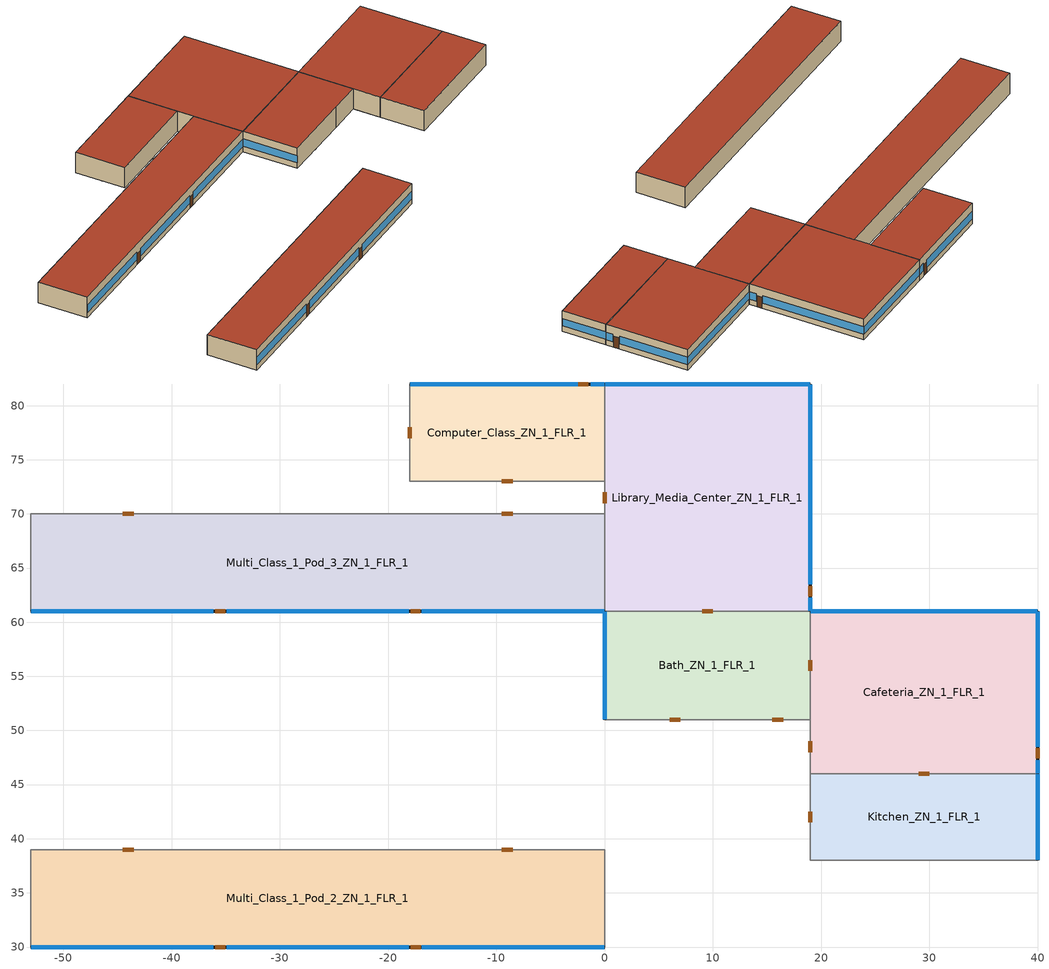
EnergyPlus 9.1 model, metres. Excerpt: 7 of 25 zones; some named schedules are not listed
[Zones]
Multi_Class_1_Pod_2_ZN_1_FLR_1
 floor ground (ext_slab_6in_with_carpet): -53,39 0,39 0,30 -53,30 z0
 wall outside (nonres_ext_wall): -53,30 0,30 z0:4
 wall to Main_Corridor_ZN_1_FLR_1 (int_wall): 0,30 0,39 z0:4
 wall to Corridor_Pod_2_ZN_1_FLR_1 (int_wall): 0,39 -53,39 z0:4
 wall to Corner_Class_1_Pod_2_ZN_1_FLR_1 (int_wall): -53,39 -53,30 z0:4
 window (Window_U_0.40_SHGC_0.38): -52.95,30 -36.13,30 / -34.91,30 -18.09,30 / -16.87,30 -0.05,30 z1.03:2.5
 door (Swinging Door_con): -35.94,30 -35.03,30 / -17.89,30 -16.98,30 z0:2.13
 door inside (OpaqueDoor): -43.5,39 -44.5,39 / -8.5,39 -9.5,39 z0:2
 roof outside (nonres_roof): -53,30 0,30 0,39 -53,39 z4
Multi_Class_1_Pod_3_ZN_1_FLR_1
 floor ground (ext_slab_6in_with_carpet): -53,70 0,70 0,61 -53,61 z0
 wall outside (nonres_ext_wall): -53,61 0,61 z0:4
 wall to Library_Media_Center_ZN_1_FLR_1 (int_wall): 0,61 0,70 z0:4
 wall to Corridor_Pod_3_ZN_1_FLR_1 (int_wall): 0,70 -53,70 z0:4
 wall to Corner_Class_1_Pod_3_ZN_1_FLR_1 (int_wall): -53,70 -53,61 z0:4
 window (Window_U_0.40_SHGC_0.38): -52.95,61 -36.13,61 / -34.91,61 -18.09,61 / -16.87,61 -0.05,61 z1.03:2.5
 door (Swinging Door_con): -35.96,61 -35.05,61 / -17.92,61 -17.01,61 z0:2.13
 door inside (OpaqueDoor): -8.5,70 -9.5,70 / -43.5,70 -44.5,70 z0:2
 roof outside (nonres_roof): -53,61 0,61 0,70 -53,70 z4
Computer_Class_ZN_1_FLR_1
 floor ground (ext_slab_6in_with_carpet): -18,82 0,82 0,73 -18,73 z0
 wall outside (nonres_ext_wall): 0,82 -18,82 z0:4
 wall to Corridor_Pod_3_ZN_1_FLR_1 (int_wall): -18,73 0,73 z0:4
 wall to Library_Media_Center_ZN_1_FLR_1 (int_wall): 0,73 0,82 z0:4
 wall to Multi_Class_2_Pod_3_ZN_1_FLR_1 (int_wall): -18,82 -18,73 z0:4
 window (Window_U_0.40_SHGC_0.38): -0.05,82 -1.27,82 / -2.49,82 -17.95,82 z1:2.51
 door (Swinging Door_con): -1.5,82 -2.42,82 z0:2.13
 door inside (OpaqueDoor): -9.5,73 -8.5,73 / -18,78 -18,77 z0:2
 roof outside (nonres_roof): -18,73 0,73 0,82 -18,82 z4
Bath_ZN_1_FLR_1
 floor ground (ext_slab_6in_with_carpet): 0,61 19,61 19,51 0,51 z0
 wall outside (nonres_ext_wall): 0,61 0,51 z0:4
 wall to Main_Corridor_ZN_1_FLR_1 (int_wall): 0,51 13,51 z0:4
 wall to Mech_ZN_1_FLR_1 (int_wall): 13,51 19,51 z0:4
 wall to Cafeteria_ZN_1_FLR_1 (int_wall): 19,51 19,61 z0:4
 wall to Library_Media_Center_ZN_1_FLR_1 (int_wall): 19,61 0,61 z0:4
 window (Window_U_0.40_SHGC_0.38): 0,60.95 0,51.05 z1.1:2.51
 door inside (OpaqueDoor): 19,55.5 19,56.5 / 15.5,51 16.5,51 / 6,51 7,51 / 10,61 9,61 z0:2
 roof outside (nonres_roof): 0,51 19,51 19,61 0,61 z4
Kitchen_ZN_1_FLR_1
 floor ground (ext_slab_6in_with_carpet): 19,46 40,46 40,38 19,38 z0
 wall outside (nonres_ext_wall): 40,38 40,46 z0:4
 wall to Gym_ZN_1_FLR_1 (int_wall): 19,38 40,38 z0:4
 wall to Cafeteria_ZN_1_FLR_1 (int_wall): 40,46 19,46 z0:4
 wall to Mech_ZN_1_FLR_1 (int_wall): 19,46 19,38 z0:4
 window (Window_U_0.40_SHGC_0.38): 40,38.05 40,45.95 z1.1:2.52
 door inside (OpaqueDoor): 19,42.5 19,41.5 / 30,46 29,46 z0:2
 roof outside (nonres_roof): 19,38 40,38 40,46 19,46 z4
Cafeteria_ZN_1_FLR_1
 floor ground (ext_slab_6in_with_carpet): 19,61 40,61 40,46 19,46 z0
 wall outside (nonres_ext_wall): 40,46 40,61 19,61 z0:4
 wall to Mech_ZN_1_FLR_1 (int_wall): 19,51 19,46 z0:4
 window (Window_U_0.40_SHGC_0.38): 39.95,61 19.05,61 z1.1:2.51; 40,46.05 40,47.27 / 40,48.49 40,60.95 z0.97:2.51
 door (Swinging Door_con): 40,47.45 40,48.37 z0:2.13
 door inside (OpaqueDoor): 19,49 19,48 z0:2
 roof outside (nonres_roof): 19,46 40,46 40,61 19,61 z4
Library_Media_Center_ZN_1_FLR_1
 floor ground (ext_slab_6in_with_carpet): 0,82 19,82 19,61 0,61 z0
 wall outside (nonres_ext_wall): 19,61 19,82 0,82 z0:4
 wall to Corridor_Pod_3_ZN_1_FLR_1 (int_wall): 0,73 0,70 z0:4
 window (Window_U_0.40_SHGC_0.38): 18.95,82 0.05,82 z1.1:2.51; 19,61.05 19,62.27 / 19,63.49 19,81.95 z1.01:2.51
 door (Swinging Door_con): 19,62.4 19,63.31 z0:2.13
 door inside (OpaqueDoor): 0,72 0,71 z0:2
 roof outside (nonres_roof): 0,61 19,61 19,82 0,82 z4
[Building]
Primary School: North Axis {deg}=0; Terrain=City; Loads Convergence Tolerance Value=0.5; Temperature Convergence Tolerance Value {deltaC}=0.5; Solar Distribution=FullInteriorAndExterior; Maximum Number of Warmup Days=25; Minimum Number of Warmup Days=6
[Site:Location]
Denver-Aurora-Buckley.AFB_CO_USA: Latitude {deg}=39.72; Longitude {deg}=-104.75; Time Zone {hr}=-7; Elevation {m}=1726
[SizingPeriod:DesignDay] Day of Month=21; Dry-Bulb Temperature Range Modifier Type=DefaultMultipliers; Humidity Condition Type=Wetbulb; Barometric Pressure {Pa}=82237; Rain Indicator=No; Snow Indicator=No; Daylight Saving Time Indicator=No
Name | Month | Day Type | Maximum Dry-Bulb Temperature {C} | Daily Dry-Bulb Temperature Range {deltaC} | Wetbulb or DewPoint at Maximum Dry-Bulb {C} | Wind Speed {m/s} | Wind Direction {deg} | Solar Model Indicator | Sky Clearness | ASHRAE Clear Sky Optical Depth for Beam Irradiance (taub) | ASHRAE Clear Sky Optical Depth for Diffuse Irradiance (taud)
Denver-Aurora-Buckley.AFB_CO_USA Ann Htg 99.6% Condns DB | 12 | WinterDesignDay | -17.9 | 0 | -17.9 | 2.5 | 180 | ASHRAEClearSky | 0
Denver-Aurora-Buckley.AFB_CO_USA Ann Clg .4% Condns DB=>MWB | 7 | SummerDesignDay | 33.9 | 14.8 | 15 | 3.6 | 30 | ASHRAETau |  | 0.423 | 2.02
[Site:GroundTemperature:BuildingSurface]
20.68, 20.64, 20.65, 20.65, 20.7, 22.97, 23.33, 23.41, 23.45, 21.17, 20.85, 20.74
[Site:GroundTemperature:Undisturbed:KusudaAchenbach]
Vertical Ground Heat Exchanger Ground Temps: 0.692626, 920, 2551.09, 16, 3.2, 8
[Site:WaterMainsTemperature]
Calculation Method=CORRELATION; Annual Average Outdoor Air Temperature {C}=9.95; Maximum Difference In Monthly Average Outdoor Air Temperatures {deltaC}=23.7
[Material]
Name | Roughness | Thickness {m} | Conductivity {W/m-K} | Density {kg/m3} | Specific Heat {J/kg-K} | Thermal Absorptance | Solar Absorptance | Visible Absorptance
Std Wood 6inch | MediumSmooth | 0.15 | 0.12 | 540 | 1210 | 0.9 | 0.7 | 0.7
F07 25mm stucco | Smooth | 0.0254 | 0.72 | 1856 | 840 | 0.9 | 0.7 | 0.7
F08 Metal surface | Smooth | 0.0008 | 45.28 | 7824 | 500
F13 Built-up roofing | Rough | 0.0095 | 0.16 | 1120 | 1460 | 0.9 | 0.77
G01 13mm gypsum board | Smooth | 0.0127 | 0.16 | 800 | 1090 | 0.9 | 0.7 | 0.5
G01 16mm gypsum board | MediumSmooth | 0.0159 | 0.16 | 800 | 1090
150mm Normalweight concrete floor | MediumRough | 0.1524 | 2.31 | 2322 | 832
[Material:NoMass] Thermal Absorptance=0.9; Solar Absorptance=0.7
Name | Roughness | Thermal Resistance {m2-K/W} | Visible Absorptance
Opaque Door panel_con | MediumRough | 0.475964 | 0.7
CP02 CARPET PAD | VeryRough | 0.21648 | 0.8
Nonres_Roof_Insulation | MediumSmooth | 5.30668 | 0.7
Nonres_Exterior_Wall_Insulation | MediumSmooth | 2.81828 | 0.7
Std Opaque Door Panel | MediumRough | 0.123457 | 0.7
[WindowMaterial:Glazing] Optical Data Type=SpectralAverage; Infrared Transmittance at Normal Incidence=0; Front Side Infrared Hemispherical Emissivity=0.84
Name | Thickness {m} | Solar Transmittance at Normal Incidence | Front Side Solar Reflectance at Normal Incidence | Back Side Solar Reflectance at Normal Incidence | Visible Transmittance at Normal Incidence | Front Side Visible Reflectance at Normal Incidence | Back Side Visible Reflectance at Normal Incidence | Back Side Infrared Hemispherical Emissivity | Conductivity {W/m-K}
Glass_102_LayerAvg | 0.003048 | 0.833848 | 0.0747638 | 0.0748545 | 0.89926 | 0.082563 | 0.082564 | 0.84 | 1
Glass_8652_LayerAvg | 0.003059 | 0.343691 | 0.298987 | 0.462105 | 0.487937 | 0.209449 | 0.306829 | 0.39 | 0.962
[WindowMaterial:Gas]
Gap_1_W_0_0127: Gas Type=Air; Thickness {m}=0.0127
[Construction]
Swinging Door_con: Opaque Door panel_con
InteriorFurnishings: Std Wood 6inch
OpaqueDoor: Std Opaque Door Panel
int_wall: G01 13mm gypsum board, G01 13mm gypsum board
ext_slab_6in_with_carpet: 150mm Normalweight concrete floor, CP02 CARPET PAD
nonres_roof: F13 Built-up roofing, Nonres_Roof_Insulation, F08 Metal surface
nonres_ext_wall: F07 25mm stucco, G01 16mm gypsum board, Nonres_Exterior_Wall_Insulation, G01 16mm gypsum board
Window_U_0.40_SHGC_0.38: Glass_8652_LayerAvg, Gap_1_W_0_0127, Glass_102_LayerAvg
[Zone] Type=1; Multiplier=1; Ceiling Height {m}=4; Floor Area {m2}=autocalculate; Part of Total Floor Area=Yes
Name | Volume {m3}
Multi_Class_1_Pod_2_ZN_1_FLR_1; Multi_Class_1_Pod_3_ZN_1_FLR_1 | 1908
Computer_Class_ZN_1_FLR_1 | 648
Bath_ZN_1_FLR_1 | 760
Kitchen_ZN_1_FLR_1 | 672
Cafeteria_ZN_1_FLR_1 | 1260
Library_Media_Center_ZN_1_FLR_1 | 1596
[InternalMass] Construction=InteriorFurnishings
Name | Zone | Surface Area {m2}
Multi_Class_1_Pod_2_ZN_1_FLR_1_InternalMass_1 | Multi_Class_1_Pod_2_ZN_1_FLR_1 | 954
Multi_Class_1_Pod_3_ZN_1_FLR_1_InternalMass_1 | Multi_Class_1_Pod_3_ZN_1_FLR_1 | 954
Computer_Class_ZN_1_FLR_1_InternalMass_1 | Computer_Class_ZN_1_FLR_1 | 324
Bath_ZN_1_FLR_1_InternalMass_1 | Bath_ZN_1_FLR_1 | 380
Kitchen_ZN_1_FLR_1_InternalMass_1 | Kitchen_ZN_1_FLR_1 | 336
Cafeteria_ZN_1_FLR_1_InternalMass_1 | Cafeteria_ZN_1_FLR_1 | 630
Library_Media_Center_ZN_1_FLR_1_InternalMass_1 | Library_Media_Center_ZN_1_FLR_1 | 798
[People] Fraction Radiant=0.3; Sensible Heat Fraction=AUTOCALCULATE; Activity Level Schedule=ACTIVITY_SCH; Enable ASHRAE 55 Comfort Warnings=No; Mean Radiant Temperature Calculation Type=ZoneAveraged; Work Efficiency Schedule=WORK_EFF_SCH; Clothing Insulation Calculation Method=ClothingInsulationSchedule; Clothing Insulation Schedule=CLOTHING_SCH; Air Velocity Schedule=AIR_VELO_SCH; Thermal Comfort Model 1 Type=FANGER
Name | Zone or ZoneList | Number of People Schedule | Number of People Calculation Method | Zone Floor Area per Person {m2/person} | Number of People
Multi_Class_1_Pod_2_ZN_1_FLR_1 | Multi_Class_1_Pod_2_ZN_1_FLR_1 | BLDG_OCC_SCH | Area/Person | 3.716
Multi_Class_1_Pod_3_ZN_1_FLR_1 | Multi_Class_1_Pod_3_ZN_1_FLR_1 | BLDG_OCC_SCH | Area/Person | 3.716
Computer_Class_ZN_1_FLR_1 | Computer_Class_ZN_1_FLR_1 | BLDG_OCC_SCH_Extend | Area/Person | 3.716
Bath_ZN_1_FLR_1 | Bath_ZN_1_FLR_1 | BLDG_OCC_SCH | People |  | 0
Kitchen_ZN_1_FLR_1 | Kitchen_ZN_1_FLR_1 | BLDG_OCC_SCH | People |  | 27
Cafeteria_ZN_1_FLR_1 | Cafeteria_ZN_1_FLR_1 | BLDG_OCC_SCH_Cafeteria | Area/Person | 0.929
Library_Media_Center_ZN_1_FLR_1 | Library_Media_Center_ZN_1_FLR_1 | BLDG_OCC_SCH | Area/Person | 9.289
[Lights] Design Level Calculation Method=Watts/Area; Return Air Fraction=0; Fraction Radiant=0.37; Fraction Visible=0.2; Fraction Replaceable=1; Return Air Fraction Calculated from Plenum Temperature=No
Name | Zone or ZoneList | Schedule | Watts per Zone Floor Area {W/m2}
Multi_Class_1_Pod_2_ZN_1_FLR_1_Lights | Multi_Class_1_Pod_2_ZN_1_FLR_1 | BLDG_LIGHT_CLASSROOM_SCH | 9.9028
Multi_Class_1_Pod_3_ZN_1_FLR_1_Lights | Multi_Class_1_Pod_3_ZN_1_FLR_1 | BLDG_LIGHT_CLASSROOM_SCH | 9.9028
Computer_Class_ZN_1_FLR_1_Lights | Computer_Class_ZN_1_FLR_1 | BLDG_LIGHT_SCH | 9.9028
Bath_ZN_1_FLR_1_Lights | Bath_ZN_1_FLR_1 | BLDG_LIGHT_BATH_SCH | 9.14932
Kitchen_ZN_1_FLR_1_Lights | Kitchen_ZN_1_FLR_1 | BLDG_LIGHT_SCH | 11.4097
Cafeteria_ZN_1_FLR_1_Lights | Cafeteria_ZN_1_FLR_1 | BLDG_LIGHT_SCH | 6.78126
Library_Media_Center_ZN_1_FLR_1_Lights | Library_Media_Center_ZN_1_FLR_1 | BLDG_LIGHT_LIBRARY_SCH | 8.39585
[ElectricEquipment] Design Level Calculation Method=EquipmentLevel
Name | Zone or ZoneList | Schedule | Design Level {W} | Fraction Latent | Fraction Radiant | Fraction Lost
Multi_Class_1_Pod_2_ZN_1_FLR_1_PlugMisc_Equip | Multi_Class_1_Pod_2_ZN_1_FLR_1 | BLDG_EQUIP_SCH | 7155 | 0 | 0.5 | 0
Multi_Class_1_Pod_3_ZN_1_FLR_1_PlugMisc_Equip | Multi_Class_1_Pod_3_ZN_1_FLR_1 | BLDG_EQUIP_SCH | 7155 | 0 | 0.5 | 0
Computer_Class_ZN_1_FLR_1_PlugMisc_Equip | Computer_Class_ZN_1_FLR_1 | BLDG_EQUIP_SCH | 3240 | 0 | 0.5 | 0
Bath_ZN_1_FLR_1_PlugMisc_Equip | Bath_ZN_1_FLR_1 | BLDG_EQUIP_SCH | 760 | 0 | 0.5 | 0
Kitchen_ZN_1_FLR_1_MiscElec_Equip | Kitchen_ZN_1_FLR_1 | KITCHEN_ELEC_EQUIP_SCH | 31995.6 | 0.25 | 0.3 | 0.2
Kitchen_ZN_1_FLR_1_Reach-in-Freezer | Kitchen_ZN_1_FLR_1 | Always_on | 915 | 0 | 0.25 | 0
Kitchen_ZN_1_FLR_1_Reach-in-Refrigerator | Kitchen_ZN_1_FLR_1 | Always_on | 570 | 0 | 0.25 | 0
Cafeteria_ZN_1_FLR_1_PlugMisc_Equip | Cafeteria_ZN_1_FLR_1 | KITCHEN_ELEC_EQUIP_SCH | 7997.85 | 0 | 0.5 | 0
Library_Media_Center_ZN_1_FLR_1_PlugMisc_Equip | Library_Media_Center_ZN_1_FLR_1 | BLDG_EQUIP_SCH | 5985 | 0 | 0.5 | 0
[GasEquipment]
Kitchen_ZN_1_FLR_1_MiscGas_Equip: Zone or ZoneList=Kitchen_ZN_1_FLR_1; Schedule=KITCHEN_GAS_EQUIP_SCH; Design Level Calculation Method=EquipmentLevel; Design Level {W}=240425; Fraction Latent=0.1; Fraction Radiant=0.2; Fraction Lost=0.7
[Daylighting:Controls] Daylighting Method=SplitFlux; Lighting Control Type=Stepped; Minimum Input Power Fraction for Continuous or ContinuousOff Dimming Control=0.3; Minimum Light Output Fraction for Continuous or ContinuousOff Dimming Control=0.2; Number of Stepped Control Steps=3; Probability Lighting will be Reset When Needed in Manual Stepped Control=1; Maximum Allowable Discomfort Glare Index=22; Fraction of Zone Controlled by Reference Point 1=1; Fraction of Zone Controlled by Reference Point 2=0
Name | Zone | Glare Calculation Daylighting Reference Point | Glare Calculation Azimuth Angle of View Direction Clockwise from Zone y-Axis {deg} | Daylighting Reference Point 1 | Illuminance Setpoint at Reference Point 1 {lux} | Daylighting Reference Point 2 | Illuminance Setpoint at Reference Point 2 {lux}
Multi_Class_1_Pod_2_ZN_1_FLR_1_DaylCtrl | Multi_Class_1_Pod_2_ZN_1_FLR_1 | Multi_Class_1_Pod_2_ZN_1_FLR_1_DaylRefPt1 | 180 | Multi_Class_1_Pod_2_ZN_1_FLR_1_DaylRefPt1 | 500 | Multi_Class_1_Pod_2_ZN_1_FLR_1_DaylRefPt2 | 500
Multi_Class_1_Pod_3_ZN_1_FLR_1_DaylCtrl | Multi_Class_1_Pod_3_ZN_1_FLR_1 | Multi_Class_1_Pod_3_ZN_1_FLR_1_DaylRefPt1 | 180 | Multi_Class_1_Pod_3_ZN_1_FLR_1_DaylRefPt1 | 500 | Multi_Class_1_Pod_3_ZN_1_FLR_1_DaylRefPt2 | 500
Computer_Class_ZN_1_FLR_1_DaylCtrl | Computer_Class_ZN_1_FLR_1 | Computer_Class_ZN_1_FLR_1_DaylRefPt1 | 0 | Computer_Class_ZN_1_FLR_1_DaylRefPt1 | 500 | Computer_Class_ZN_1_FLR_1_DaylRefPt2 | 500
Cafeteria_ZN_1_FLR_1_DaylCtrl | Cafeteria_ZN_1_FLR_1 | Cafeteria_ZN_1_FLR_1_DaylRefPt1 | 90 | Cafeteria_ZN_1_FLR_1_DaylRefPt1 | 300 | Cafeteria_ZN_1_FLR_1_DaylRefPt2 | 300
Library_Media_Center_ZN_1_FLR_1_DaylCtrl | Library_Media_Center_ZN_1_FLR_1 | Library_Media_Center_ZN_1_FLR_1_DaylRefPt1 | 90 | Library_Media_Center_ZN_1_FLR_1_DaylRefPt1 | 500 | Library_Media_Center_ZN_1_FLR_1_DaylRefPt2 | 500
[ZoneInfiltration:DesignFlowRate] Schedule=Doors Schedule; Design Flow Rate Calculation Method=Flow/Zone; Constant Term Coefficient=1
Name | Zone or ZoneList | Design Flow Rate {m3/s}
Multi_Class_1_Pod_2_Outdoor | Multi_Class_1_Pod_2_ZN_1_FLR_1 | 0.2
Multi_Class_1_Pod_3_Outdoor | Multi_Class_1_Pod_3_ZN_1_FLR_1 | 0.2
Computer_Class_Outdoor | Computer_Class_ZN_1_FLR_1 | 0.1
Library_Media_Center_Outdoor | Library_Media_Center_ZN_1_FLR_1 | 0.1
Cafeteria_Outdoor | Cafeteria_ZN_1_FLR_1 | 0.1
[ZoneCrossMixing] Schedule=Doors Schedule; Design Flow Rate Calculation Method=Flow/Zone; Delta Temperature {deltaC}=0.5
Name | Zone | Design Flow Rate {m3/s} | Source Zone
Multi_Class_1_Pod_2-Corridor_Pod_2 | Multi_Class_1_Pod_2_ZN_1_FLR_1 | 0.2 | Corridor_Pod_2_ZN_1_FLR_1
Corridor_Pod_2-Multi_Class_1_Pod_2 | Corridor_Pod_2_ZN_1_FLR_1 | 0.2 | Multi_Class_1_Pod_2_ZN_1_FLR_1
Multi_Class_1_Pod_3-Corridor_Pod_3 | Multi_Class_1_Pod_3_ZN_1_FLR_1 | 0.2 | Corridor_Pod_3_ZN_1_FLR_1
Corridor_Pod_3-Multi_Class_1_Pod_3 | Corridor_Pod_3_ZN_1_FLR_1 | 0.2 | Multi_Class_1_Pod_3_ZN_1_FLR_1
Multi_Class_2_Pod_3-Computer_Class | Multi_Class_2_Pod_3_ZN_1_FLR_1 | 0.1 | Computer_Class_ZN_1_FLR_1
Computer_Class-Multi_Class_2_Pod_3 | Computer_Class_ZN_1_FLR_1 | 0.1 | Multi_Class_2_Pod_3_ZN_1_FLR_1
Computer_Class-Corridor_Pod_3 | Computer_Class_ZN_1_FLR_1 | 0.1 | Corridor_Pod_3_ZN_1_FLR_1
Corridor_Pod_3-Computer_Class | Corridor_Pod_3_ZN_1_FLR_1 | 0.1 | Computer_Class_ZN_1_FLR_1
Corridor_Pod_3-Library_Media_Center | Corridor_Pod_3_ZN_1_FLR_1 | 0.1 | Library_Media_Center_ZN_1_FLR_1
Library_Media_Center-Corridor_Pod_3 | Library_Media_Center_ZN_1_FLR_1 | 0.1 | Corridor_Pod_3_ZN_1_FLR_1
Main_Corridor-Bath | Main_Corridor_ZN_1_FLR_1 | 0.1 | Bath_ZN_1_FLR_1
Bath-Main_Corridor | Bath_ZN_1_FLR_1 | 0.1 | Main_Corridor_ZN_1_FLR_1
Bath-Mech | Bath_ZN_1_FLR_1 | 0.1 | Mech_ZN_1_FLR_1
Mech-Bath | Mech_ZN_1_FLR_1 | 0.1 | Bath_ZN_1_FLR_1
Bath-Cafeteria | Bath_ZN_1_FLR_1 | 0.1 | Cafeteria_ZN_1_FLR_1
Cafeteria-Bath | Cafeteria_ZN_1_FLR_1 | 0.1 | Bath_ZN_1_FLR_1
Bath-Library_Media_Center | Bath_ZN_1_FLR_1 | 0.1 | Library_Media_Center_ZN_1_FLR_1
Library_Media_Center-Bath | Library_Media_Center_ZN_1_FLR_1 | 0.1 | Bath_ZN_1_FLR_1
Mech-Kitchen | Mech_ZN_1_FLR_1 | 0.1 | Kitchen_ZN_1_FLR_1
Kitchen-Mech | Kitchen_ZN_1_FLR_1 | 0.1 | Mech_ZN_1_FLR_1
Mech-Cafeteria | Mech_ZN_1_FLR_1 | 0.1 | Cafeteria_ZN_1_FLR_1
Cafeteria-Mech | Cafeteria_ZN_1_FLR_1 | 0.1 | Mech_ZN_1_FLR_1
Cafeteria-Kitchen | Cafeteria_ZN_1_FLR_1 | 0.1 | Kitchen_ZN_1_FLR_1
Kitchen-Cafeteria | Kitchen_ZN_1_FLR_1 | 0.1 | Cafeteria_ZN_1_FLR_1
[Exterior:Lights] Control Option=AstronomicalClock
Name | Schedule | Design Level {W}
Exterior_Lights_a | Exterior_lighting_schedule_a | 150.48
Exterior_Lights_b | Exterior_lighting_schedule_b_2016 | 1645.9
Exterior_Lights_c | Exterior_lighting_schedule_c_2016 | 584.3
[Sizing:Zone] Zone Cooling Design Supply Air Temperature Input Method=SupplyAirTemperature; Zone Heating Design Supply Air Temperature Input Method=SupplyAirTemperature; Zone Cooling Design Supply Air Humidity Ratio {kgWater/kgDryAir}=4; Zone Heating Design Supply Air Humidity Ratio {kgWater/kgDryAir}=4; Cooling Design Air Flow Method=DesignDay; Cooling Minimum Air Flow Fraction=0.2; Heating Design Air Flow Method=DesignDay; Heating Maximum Air Flow Fraction=0.3; Account for Dedicated Outdoor Air System=No; Dedicated Outdoor Air System Control Strategy=NeutralSupplyAir; Dedicated Outdoor Air Low Setpoint Temperature for Design {C}=autosize; Dedicated Outdoor Air High Setpoint Temperature for Design {C}=autosize
Name | Cooling Design Air Flow Rate {m3/s} | Heating Design Air Flow Rate {m3/s}
Multi_Class_1_Pod_2_ZN_1_FLR_1; Multi_Class_1_Pod_3_ZN_1_FLR_1 | 8.75 | 8.75
Computer_Class_ZN_1_FLR_1; Bath_ZN_1_FLR_1 | 2 | 2
Library_Media_Center_ZN_1_FLR_1 | 6.25 | 6.25
Cafeteria_ZN_1_FLR_1 | 8 | 8
Kitchen_ZN_1_FLR_1 | 3.25 | 3.25
[ZoneControl:Thermostat] Control Type Schedule=DualSetpointSchedule; Control 1=TemperatureSetpoint
Name | Zone or ZoneList
Multi_Class_1_Pod_2 Control | Multi_Class_1_Pod_2_ZN_1_FLR_1
Multi_Class_1_Pod_3 Control | Multi_Class_1_Pod_3_ZN_1_FLR_1
Computer_Class Control | Computer_Class_ZN_1_FLR_1
Library Control | Library_Media_Center_ZN_1_FLR_1
Cafeteria Control | Cafeteria_ZN_1_FLR_1
Kitchen Control | Kitchen_ZN_1_FLR_1
Bath Control | Bath_ZN_1_FLR_1
[Zone equipment]
Multi_Class_1_Pod_2_ZN_1_FLR_1: HVAC_MultiClass1Pod2
Multi_Class_1_Pod_3_ZN_1_FLR_1: HVAC_MultiClass1Pod3
Computer_Class_ZN_1_FLR_1: HVAC_ComputerClass
Library_Media_Center_ZN_1_FLR_1: HVAC_LibraryMediaCenter
Cafeteria_ZN_1_FLR_1: HVAC_Cafeteria
Kitchen_ZN_1_FLR_1: HVAC_Kitchen
Bath_ZN_1_FLR_1: HVAC_Bath
[EnergyManagementSystem:Program]
SetProgram_CornerClass1Pod3: Set CornerClass1Pod3_SupplyAirFlow = SupplyAirFlow_CornerClass1Pod3; Set CornerClass1Pod3_SupplyAirTemp = SupplyAirTemp_CornerClass1Pod3
SetProgram_CornerClass2Pod1: Set CornerClass2Pod1_SupplyAirFlow = SupplyAirFlow_CornerClass2Pod1; Set CornerClass2Pod1_SupplyAirTemp = SupplyAirTemp_CornerClass2Pod1
SetProgram_CornerClass2Pod2: Set CornerClass2Pod2_SupplyAirFlow = SupplyAirFlow_CornerClass2Pod2; Set CornerClass2Pod2_SupplyAirTemp = SupplyAirTemp_CornerClass2Pod2
